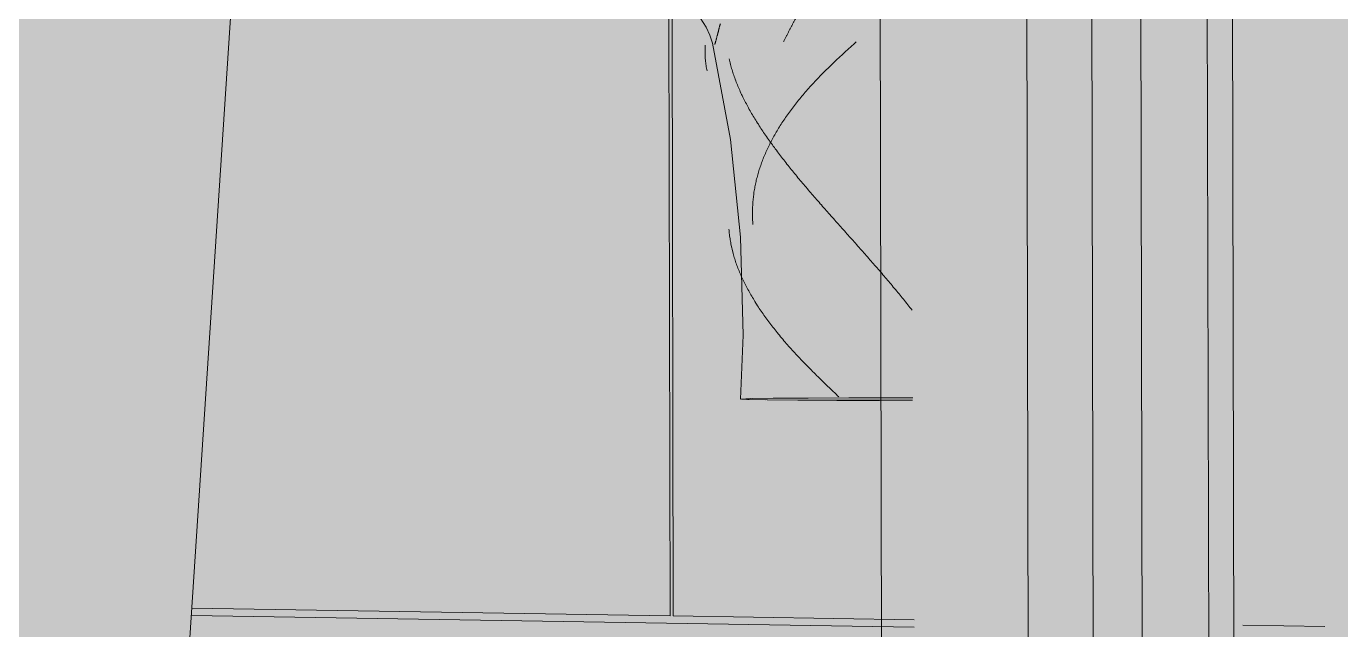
# Model space of a CAD drawing. Header units: inches. Extents: x 30764 to 30770, y -4780 to 4478.
# Drawn here: x 30764.2604 to 30764.2728, y -165.00553 to -164.99984 of the extents above; entities that cross this region are included whole.
import ezdxf

# ---------------------------------------------------------------- set-up
doc = ezdxf.new("R2010")
doc.units = ezdxf.units.IN
doc.header["$MEASUREMENT"] = 0
for name, color, linetype, lineweight in [('A-GLAZ-CURT', 52, 'Continuous', 9), ('A-GLAZ-CWMG', 51, 'Continuous', 9), ('A-WALL-PATT', 111, 'Continuous', 13), ('L-SITE-WALL', 31, 'Continuous', 13), ('Q-SPCQ', 91, 'Continuous', 9), ('S-BEAM', 12, 'Continuous', 9), ('S-COLS', 52, 'Continuous', 9)]:
    doc.layers.add(name, color=color, linetype=linetype, lineweight=lineweight)

# ---------------------------------------------------------------- blocks, each defined once
blk = doc.blocks.new('FP_2-Entrance - Clinic')
at = {"layer": 'A-WALL-PATT', "lineweight": 9}
for p, q in [((30764.266464, -164.999771), (30764.266476, -165.0054)), ((30764.266495, -164.999772), (30764.266507, -165.005401)), ((30764.266476, -165.0054), (30764.261967, -165.005328)), ((30764.268779, -165.005505), (30764.261963, -165.005396)), ((30764.268779, -165.005437), (30764.266507, -165.005401)), ((30764.272653, -165.0055), (30764.271878, -165.005487))]:
    blk.add_line(p, q, dxfattribs=at)
blk = doc.blocks.new('FP_4-Entrance - Clinic')
at = {"layer": 'Q-SPCQ'}
for p, q in [((30764.266808, -165.000021), (30764.266807, -165.000034)), ((30764.266807, -165.000034), (30764.266807, -165.000047)), ((30764.266807, -165.000047), (30764.266806, -165.00006)), ((30764.266806, -165.00006), (30764.266806, -165.000072)), ((30764.266806, -165.000072), (30764.266806, -165.000085)), ((30764.266806, -165.000085), (30764.266806, -165.000098)), ((30764.266806, -165.000098), (30764.266807, -165.000111)), ((30764.266807, -165.000111), (30764.266807, -165.000124)), ((30764.266807, -165.000124), (30764.266808, -165.000136)), ((30764.266808, -165.000136), (30764.266809, -165.000149)), ((30764.266809, -165.000149), (30764.26681, -165.000162)), ((30764.26681, -165.000162), (30764.266811, -165.000175)), ((30764.266811, -165.000175), (30764.266813, -165.000188)), ((30764.266813, -165.000188), (30764.266815, -165.0002)), ((30764.266815, -165.0002), (30764.266816, -165.000213)), ((30764.266816, -165.000213), (30764.266818, -165.000226)), ((30764.266818, -165.000226), (30764.26682, -165.000239)), ((30764.26682, -165.000239), (30764.266823, -165.000252)), ((30764.266823, -165.000252), (30764.266825, -165.000264)), ((30764.267032, -165.001757), (30764.267033, -165.00177)), ((30764.267033, -165.00177), (30764.267034, -165.001782)), ((30764.267034, -165.001782), (30764.267035, -165.001795)), ((30764.267035, -165.001795), (30764.267037, -165.001807)), ((30764.267037, -165.001807), (30764.267038, -165.00182)), ((30764.267038, -165.00182), (30764.26704, -165.001833)), ((30764.26704, -165.001833), (30764.267042, -165.001845)), ((30764.267042, -165.001845), (30764.267044, -165.001858)), ((30764.267044, -165.001858), (30764.267046, -165.00187)), ((30764.267046, -165.00187), (30764.267048, -165.001883)), ((30764.267048, -165.001883), (30764.267051, -165.001896)), ((30764.267051, -165.001896), (30764.267053, -165.001908)), ((30764.267053, -165.001908), (30764.267056, -165.001921)), ((30764.267056, -165.001921), (30764.267059, -165.001933)), ((30764.267059, -165.001933), (30764.267062, -165.001946)), ((30764.267062, -165.001946), (30764.267065, -165.001959)), ((30764.267065, -165.001959), (30764.267068, -165.001971)), ((30764.267068, -165.001971), (30764.267071, -165.001984)), ((30764.267071, -165.001984), (30764.267075, -165.001997)), ((30764.267075, -165.001997), (30764.267078, -165.002009)), ((30764.267078, -165.002009), (30764.267082, -165.002022)), ((30764.267082, -165.002022), (30764.267086, -165.002034)), ((30764.267086, -165.002034), (30764.26709, -165.002047)), ((30764.26709, -165.002047), (30764.267094, -165.00206)), ((30764.267094, -165.00206), (30764.267098, -165.002072)), ((30764.267098, -165.002072), (30764.267103, -165.002085)), ((30764.267103, -165.002085), (30764.267107, -165.002098)), ((30764.267107, -165.002098), (30764.267112, -165.00211)), ((30764.267112, -165.00211), (30764.267117, -165.002123)), ((30764.267117, -165.002123), (30764.267122, -165.002136)), ((30764.267122, -165.002136), (30764.267127, -165.002148)), ((30764.267127, -165.002148), (30764.267132, -165.002161)), ((30764.267132, -165.002161), (30764.267137, -165.002173)), ((30764.267137, -165.002173), (30764.267143, -165.002186)), ((30764.267143, -165.002186), (30764.267148, -165.002199)), ((30764.267148, -165.002199), (30764.267154, -165.002211)), ((30764.267154, -165.002211), (30764.26716, -165.002224)), ((30764.26716, -165.002224), (30764.267166, -165.002237)), ((30764.267166, -165.002237), (30764.267172, -165.002249)), ((30764.267172, -165.002249), (30764.267178, -165.002262)), ((30764.267178, -165.002262), (30764.267184, -165.002275)), ((30764.267184, -165.002275), (30764.267191, -165.002287)), ((30764.267191, -165.002287), (30764.267197, -165.0023)), ((30764.267197, -165.0023), (30764.267204, -165.002313)), ((30764.267204, -165.002313), (30764.267211, -165.002325)), ((30764.267211, -165.002325), (30764.267218, -165.002338)), ((30764.267218, -165.002338), (30764.267225, -165.002351)), ((30764.267225, -165.002351), (30764.267232, -165.002363)), ((30764.267232, -165.002363), (30764.267239, -165.002376)), ((30764.267239, -165.002376), (30764.267247, -165.002388)), ((30764.267247, -165.002388), (30764.267254, -165.002401)), ((30764.267254, -165.002401), (30764.267262, -165.002414)), ((30764.267262, -165.002414), (30764.267269, -165.002426)), ((30764.267269, -165.002426), (30764.267277, -165.002439)), ((30764.267277, -165.002439), (30764.267285, -165.002452)), ((30764.267285, -165.002452), (30764.267293, -165.002464)), ((30764.267293, -165.002464), (30764.267301, -165.002477)), ((30764.267301, -165.002477), (30764.26731, -165.00249)), ((30764.26731, -165.00249), (30764.267318, -165.002503)), ((30764.267318, -165.002503), (30764.267327, -165.002515)), ((30764.267327, -165.002515), (30764.267335, -165.002528)), ((30764.267335, -165.002528), (30764.267344, -165.002541)), ((30764.267344, -165.002541), (30764.267353, -165.002553)), ((30764.267353, -165.002553), (30764.267362, -165.002566)), ((30764.267362, -165.002566), (30764.267371, -165.002579)), ((30764.267371, -165.002579), (30764.26738, -165.002591)), ((30764.26738, -165.002591), (30764.267389, -165.002604)), ((30764.267389, -165.002604), (30764.267399, -165.002617)), ((30764.267399, -165.002617), (30764.267408, -165.002629)), ((30764.267408, -165.002629), (30764.267418, -165.002642)), ((30764.267418, -165.002642), (30764.267427, -165.002655)), ((30764.267427, -165.002655), (30764.267437, -165.002667)), ((30764.267437, -165.002667), (30764.267447, -165.00268)), ((30764.267447, -165.00268), (30764.267457, -165.002693)), ((30764.267457, -165.002693), (30764.267467, -165.002705)), ((30764.267467, -165.002705), (30764.267477, -165.002718)), ((30764.267477, -165.002718), (30764.267488, -165.002731)), ((30764.267488, -165.002731), (30764.267498, -165.002744)), ((30764.267498, -165.002744), (30764.267508, -165.002756)), ((30764.267508, -165.002756), (30764.267519, -165.002769)), ((30764.267519, -165.002769), (30764.26753, -165.002782)), ((30764.26753, -165.002782), (30764.26754, -165.002794)), ((30764.26754, -165.002794), (30764.267551, -165.002807)), ((30764.267551, -165.002807), (30764.267562, -165.00282)), ((30764.267562, -165.00282), (30764.267573, -165.002832)), ((30764.267573, -165.002832), (30764.267584, -165.002845)), ((30764.267584, -165.002845), (30764.267595, -165.002858)), ((30764.267595, -165.002858), (30764.267606, -165.002871)), ((30764.267606, -165.002871), (30764.267618, -165.002883)), ((30764.267618, -165.002883), (30764.267629, -165.002896)), ((30764.267629, -165.002896), (30764.267641, -165.002909)), ((30764.267641, -165.002909), (30764.267652, -165.002921)), ((30764.267652, -165.002921), (30764.267664, -165.002934)), ((30764.267664, -165.002934), (30764.267676, -165.002947)), ((30764.267676, -165.002947), (30764.267687, -165.002959)), ((30764.267687, -165.002959), (30764.267699, -165.002972)), ((30764.267699, -165.002972), (30764.267711, -165.002985)), ((30764.267711, -165.002985), (30764.267723, -165.002998)), ((30764.267723, -165.002998), (30764.267736, -165.00301))]:
    blk.add_line(p, q, dxfattribs=at)
blk.add_polyline3d([(30764.266876, -165.000002, 0), (30764.267045, -165.000911, 0), (30764.267142, -165.001831, 0), (30764.267166, -165.002755, 0), (30764.267142, -165.003358, 0)], dxfattribs=at)
blk = doc.blocks.new('FP_5-Entrance - Clinic')
at = {"layer": 'Q-SPCQ'}
for p, q in [((30764.267736, -165.00301), (30764.267748, -165.003023)), ((30764.267748, -165.003023), (30764.26776, -165.003035)), ((30764.26776, -165.003035), (30764.267772, -165.003048)), ((30764.267772, -165.003048), (30764.267784, -165.003061)), ((30764.267784, -165.003061), (30764.267797, -165.003073)), ((30764.267797, -165.003073), (30764.267809, -165.003086)), ((30764.267809, -165.003086), (30764.267821, -165.003098)), ((30764.267821, -165.003098), (30764.267834, -165.003111)), ((30764.267834, -165.003111), (30764.267847, -165.003123)), ((30764.267847, -165.003123), (30764.267859, -165.003136)), ((30764.267859, -165.003136), (30764.267872, -165.003149)), ((30764.267872, -165.003149), (30764.267885, -165.003161)), ((30764.267885, -165.003161), (30764.267898, -165.003174)), ((30764.267898, -165.003174), (30764.26791, -165.003186)), ((30764.26791, -165.003186), (30764.267923, -165.003199)), ((30764.267923, -165.003199), (30764.267936, -165.003211)), ((30764.267936, -165.003211), (30764.267949, -165.003224)), ((30764.267949, -165.003224), (30764.267963, -165.003237)), ((30764.267963, -165.003237), (30764.267976, -165.003249)), ((30764.267976, -165.003249), (30764.267989, -165.003262)), ((30764.267989, -165.003262), (30764.268002, -165.003274)), ((30764.268002, -165.003274), (30764.268016, -165.003287)), ((30764.268016, -165.003287), (30764.268029, -165.003299)), ((30764.268029, -165.003299), (30764.268042, -165.003312)), ((30764.268042, -165.003312), (30764.268056, -165.003325)), ((30764.268056, -165.003325), (30764.268069, -165.003337))]:
    blk.add_line(p, q, dxfattribs=at)
blk = doc.blocks.new('FP_6-Entrance - Clinic')
at = {"layer": 'Q-SPCQ'}
for p, q in [((30764.268191, -165.000029), (30764.268177, -165.000041)), ((30764.268205, -165.000016), (30764.268191, -165.000029)), ((30764.268219, -165.000004), (30764.268205, -165.000016)), ((30764.268233, -164.999991), (30764.268219, -165.000004)), ((30764.267035, -165.000152), (30764.267037, -165.000165)), ((30764.268054, -165.000153), (30764.268041, -165.000166)), ((30764.268068, -165.000141), (30764.268054, -165.000153)), ((30764.268081, -165.000128), (30764.268068, -165.000141)), ((30764.268095, -165.000116), (30764.268081, -165.000128)), ((30764.268108, -165.000103), (30764.268095, -165.000116)), ((30764.268122, -165.000091), (30764.268108, -165.000103)), ((30764.268135, -165.000078), (30764.268122, -165.000091)), ((30764.268149, -165.000066), (30764.268135, -165.000078)), ((30764.268163, -165.000053), (30764.268149, -165.000066)), ((30764.268177, -165.000041), (30764.268163, -165.000053)), ((30764.267037, -165.000165), (30764.26704, -165.000177)), ((30764.26704, -165.000177), (30764.267044, -165.00019)), ((30764.267044, -165.00019), (30764.267047, -165.000203)), ((30764.267047, -165.000203), (30764.26705, -165.000216)), ((30764.26705, -165.000216), (30764.267054, -165.000229)), ((30764.267054, -165.000229), (30764.267057, -165.000242)), ((30764.267057, -165.000242), (30764.267061, -165.000254)), ((30764.267061, -165.000254), (30764.267065, -165.000267)), ((30764.267065, -165.000267), (30764.267069, -165.00028)), ((30764.267069, -165.00028), (30764.267073, -165.000293)), ((30764.267926, -165.000278), (30764.267914, -165.00029)), ((30764.267939, -165.000265), (30764.267926, -165.000278)), ((30764.267951, -165.000253), (30764.267939, -165.000265)), ((30764.267964, -165.000241), (30764.267951, -165.000253)), ((30764.267976, -165.000228), (30764.267964, -165.000241)), ((30764.267989, -165.000216), (30764.267976, -165.000228)), ((30764.268002, -165.000203), (30764.267989, -165.000216)), ((30764.268015, -165.000191), (30764.268002, -165.000203)), ((30764.268028, -165.000178), (30764.268015, -165.000191)), ((30764.268041, -165.000166), (30764.268028, -165.000178)), ((30764.267073, -165.000293), (30764.267078, -165.000306)), ((30764.267078, -165.000306), (30764.267082, -165.000319)), ((30764.267082, -165.000319), (30764.267087, -165.000331)), ((30764.267087, -165.000331), (30764.267091, -165.000344)), ((30764.267091, -165.000344), (30764.267096, -165.000357)), ((30764.267096, -165.000357), (30764.267101, -165.00037)), ((30764.267101, -165.00037), (30764.267106, -165.000383)), ((30764.267106, -165.000383), (30764.267111, -165.000396)), ((30764.267111, -165.000396), (30764.267116, -165.000408)), ((30764.267116, -165.000408), (30764.267122, -165.000421)), ((30764.267808, -165.000403), (30764.267796, -165.000415)), ((30764.267819, -165.00039), (30764.267808, -165.000403)), ((30764.267831, -165.000378), (30764.267819, -165.00039)), ((30764.267842, -165.000365), (30764.267831, -165.000378)), ((30764.267854, -165.000353), (30764.267842, -165.000365)), ((30764.267866, -165.00034), (30764.267854, -165.000353)), ((30764.267878, -165.000328), (30764.267866, -165.00034)), ((30764.26789, -165.000315), (30764.267878, -165.000328)), ((30764.267902, -165.000303), (30764.26789, -165.000315)), ((30764.267914, -165.00029), (30764.267902, -165.000303)), ((30764.267122, -165.000421), (30764.267127, -165.000434)), ((30764.267127, -165.000434), (30764.267133, -165.000447)), ((30764.267133, -165.000447), (30764.267139, -165.00046)), ((30764.267139, -165.00046), (30764.267145, -165.000473)), ((30764.267145, -165.000473), (30764.267151, -165.000486)), ((30764.267151, -165.000486), (30764.267157, -165.000498)), ((30764.267157, -165.000498), (30764.267163, -165.000511)), ((30764.267163, -165.000511), (30764.267169, -165.000524)), ((30764.267169, -165.000524), (30764.267176, -165.000537)), ((30764.267699, -165.000528), (30764.267689, -165.00054)), ((30764.26771, -165.000515), (30764.267699, -165.000528)), ((30764.26772, -165.000503), (30764.26771, -165.000515)), ((30764.267731, -165.00049), (30764.26772, -165.000503)), ((30764.267741, -165.000478), (30764.267731, -165.00049)), ((30764.267752, -165.000465), (30764.267741, -165.000478)), ((30764.267763, -165.000453), (30764.267752, -165.000465)), ((30764.267774, -165.00044), (30764.267763, -165.000453)), ((30764.267785, -165.000428), (30764.267774, -165.00044)), ((30764.267796, -165.000415), (30764.267785, -165.000428)), ((30764.267176, -165.000537), (30764.267182, -165.00055)), ((30764.267182, -165.00055), (30764.267189, -165.000563)), ((30764.267189, -165.000563), (30764.267196, -165.000576)), ((30764.267196, -165.000576), (30764.267203, -165.000588)), ((30764.267203, -165.000588), (30764.267209, -165.000601)), ((30764.267209, -165.000601), (30764.267217, -165.000614)), ((30764.267217, -165.000614), (30764.267224, -165.000627)), ((30764.267224, -165.000627), (30764.267231, -165.00064)), ((30764.267231, -165.00064), (30764.267238, -165.000653)), ((30764.267238, -165.000653), (30764.267246, -165.000666)), ((30764.267602, -165.000653), (30764.267593, -165.000666)), ((30764.267611, -165.000641), (30764.267602, -165.000653)), ((30764.267621, -165.000628), (30764.267611, -165.000641)), ((30764.26763, -165.000616), (30764.267621, -165.000628)), ((30764.26764, -165.000603), (30764.26763, -165.000616)), ((30764.267649, -165.000591), (30764.26764, -165.000603)), ((30764.267659, -165.000578), (30764.267649, -165.000591)), ((30764.267669, -165.000566), (30764.267659, -165.000578)), ((30764.267679, -165.000553), (30764.267669, -165.000566)), ((30764.267689, -165.00054), (30764.267679, -165.000553)), ((30764.267246, -165.000666), (30764.267253, -165.000678)), ((30764.267253, -165.000678), (30764.267261, -165.000691)), ((30764.267261, -165.000691), (30764.267269, -165.000704)), ((30764.267269, -165.000704), (30764.267276, -165.000717)), ((30764.267276, -165.000717), (30764.267284, -165.00073)), ((30764.267284, -165.00073), (30764.267292, -165.000743)), ((30764.267292, -165.000743), (30764.2673, -165.000756)), ((30764.2673, -165.000756), (30764.267309, -165.000768)), ((30764.267309, -165.000768), (30764.267317, -165.000781)), ((30764.267317, -165.000781), (30764.267325, -165.000794)), ((30764.267516, -165.000779), (30764.267508, -165.000791)), ((30764.267524, -165.000766), (30764.267516, -165.000779)), ((30764.267532, -165.000753), (30764.267524, -165.000766)), ((30764.267541, -165.000741), (30764.267532, -165.000753)), ((30764.267549, -165.000728), (30764.267541, -165.000741)), ((30764.267558, -165.000716), (30764.267549, -165.000728)), ((30764.267566, -165.000703), (30764.267558, -165.000716)), ((30764.267575, -165.000691), (30764.267566, -165.000703)), ((30764.267584, -165.000678), (30764.267575, -165.000691)), ((30764.267593, -165.000666), (30764.267584, -165.000678)), ((30764.267325, -165.000794), (30764.267334, -165.000807)), ((30764.267334, -165.000807), (30764.267342, -165.00082)), ((30764.267342, -165.00082), (30764.267351, -165.000833)), ((30764.267351, -165.000833), (30764.267359, -165.000846)), ((30764.267359, -165.000846), (30764.267368, -165.000859)), ((30764.267368, -165.000859), (30764.267377, -165.000871)), ((30764.267377, -165.000871), (30764.267386, -165.000884)), ((30764.267386, -165.000884), (30764.267395, -165.000897)), ((30764.267395, -165.000897), (30764.267404, -165.00091)), ((30764.267442, -165.000904), (30764.267435, -165.000917)), ((30764.267449, -165.000891), (30764.267442, -165.000904)), ((30764.267456, -165.000879), (30764.267449, -165.000891)), ((30764.267463, -165.000866), (30764.267456, -165.000879)), ((30764.26747, -165.000854), (30764.267463, -165.000866)), ((30764.267478, -165.000841), (30764.26747, -165.000854)), ((30764.267485, -165.000829), (30764.267478, -165.000841)), ((30764.267493, -165.000816), (30764.267485, -165.000829)), ((30764.2675, -165.000804), (30764.267493, -165.000816)), ((30764.267508, -165.000791), (30764.2675, -165.000804)), ((30764.26738, -165.00103), (30764.267375, -165.001042)), ((30764.267386, -165.001017), (30764.26738, -165.00103)), ((30764.267392, -165.001005), (30764.267386, -165.001017)), ((30764.267398, -165.000992), (30764.267392, -165.001005)), ((30764.267404, -165.000979), (30764.267398, -165.000992)), ((30764.267404, -165.00091), (30764.267413, -165.000923)), ((30764.26741, -165.000967), (30764.267404, -165.000979)), ((30764.267416, -165.000954), (30764.26741, -165.000967)), ((30764.267413, -165.000923), (30764.267422, -165.000936)), ((30764.267422, -165.000942), (30764.267416, -165.000954)), ((30764.267429, -165.000929), (30764.267422, -165.000942)), ((30764.267422, -165.000936), (30764.267432, -165.000949)), ((30764.267435, -165.000917), (30764.267429, -165.000929)), ((30764.267432, -165.000949), (30764.267441, -165.000962)), ((30764.267441, -165.000962), (30764.26745, -165.000974)), ((30764.26745, -165.000974), (30764.26746, -165.000987)), ((30764.26746, -165.000987), (30764.267469, -165.001)), ((30764.267469, -165.001), (30764.267479, -165.001013)), ((30764.267479, -165.001013), (30764.267489, -165.001026)), ((30764.267489, -165.001026), (30764.267499, -165.001039)), ((30764.267331, -165.001155), (30764.267326, -165.001168)), ((30764.267335, -165.001143), (30764.267331, -165.001155)), ((30764.26734, -165.00113), (30764.267335, -165.001143)), ((30764.267344, -165.001118), (30764.26734, -165.00113)), ((30764.267349, -165.001105), (30764.267344, -165.001118)), ((30764.267354, -165.001093), (30764.267349, -165.001105)), ((30764.267359, -165.00108), (30764.267354, -165.001093)), ((30764.267364, -165.001067), (30764.267359, -165.00108)), ((30764.267369, -165.001055), (30764.267364, -165.001067)), ((30764.267375, -165.001042), (30764.267369, -165.001055)), ((30764.267499, -165.001039), (30764.267508, -165.001052)), ((30764.267508, -165.001052), (30764.267518, -165.001065)), ((30764.267518, -165.001065), (30764.267528, -165.001078)), ((30764.267528, -165.001078), (30764.267538, -165.00109)), ((30764.267538, -165.00109), (30764.267548, -165.001103)), ((30764.267548, -165.001103), (30764.267558, -165.001116)), ((30764.267558, -165.001116), (30764.267568, -165.001129)), ((30764.267568, -165.001129), (30764.267579, -165.001142)), ((30764.267579, -165.001142), (30764.267589, -165.001155)), ((30764.267589, -165.001155), (30764.267599, -165.001168)), ((30764.267297, -165.001269), (30764.267293, -165.001281)), ((30764.2673, -165.001256), (30764.267297, -165.001269)), ((30764.267303, -165.001244), (30764.2673, -165.001256)), ((30764.267307, -165.001231), (30764.267303, -165.001244)), ((30764.267311, -165.001218), (30764.267307, -165.001231)), ((30764.267314, -165.001206), (30764.267311, -165.001218)), ((30764.267318, -165.001193), (30764.267314, -165.001206)), ((30764.267322, -165.001181), (30764.267318, -165.001193)), ((30764.267326, -165.001168), (30764.267322, -165.001181)), ((30764.267599, -165.001168), (30764.267609, -165.001181)), ((30764.267609, -165.001181), (30764.26762, -165.001193)), ((30764.26762, -165.001193), (30764.26763, -165.001206)), ((30764.26763, -165.001206), (30764.267641, -165.001219)), ((30764.267641, -165.001219), (30764.267651, -165.001232)), ((30764.267651, -165.001232), (30764.267662, -165.001245)), ((30764.267662, -165.001245), (30764.267673, -165.001258)), ((30764.267673, -165.001258), (30764.267683, -165.001271)), ((30764.267683, -165.001271), (30764.267694, -165.001284)), ((30764.26727, -165.001395), (30764.267268, -165.001407)), ((30764.267272, -165.001382), (30764.26727, -165.001395)), ((30764.267275, -165.00137), (30764.267272, -165.001382)), ((30764.267277, -165.001357), (30764.267275, -165.00137)), ((30764.267279, -165.001344), (30764.267277, -165.001357)), ((30764.267282, -165.001332), (30764.267279, -165.001344)), ((30764.267285, -165.001319), (30764.267282, -165.001332)), ((30764.267287, -165.001307), (30764.267285, -165.001319)), ((30764.26729, -165.001294), (30764.267287, -165.001307)), ((30764.267293, -165.001281), (30764.26729, -165.001294)), ((30764.267694, -165.001284), (30764.267705, -165.001297)), ((30764.267705, -165.001297), (30764.267716, -165.001309)), ((30764.267716, -165.001309), (30764.267726, -165.001322)), ((30764.267726, -165.001322), (30764.267737, -165.001335)), ((30764.267737, -165.001335), (30764.267748, -165.001348)), ((30764.267748, -165.001348), (30764.267759, -165.001361)), ((30764.267759, -165.001361), (30764.26777, -165.001374)), ((30764.26777, -165.001374), (30764.267781, -165.001387)), ((30764.267781, -165.001387), (30764.267792, -165.0014)), ((30764.267792, -165.0014), (30764.267803, -165.001413)), ((30764.267257, -165.001508), (30764.267256, -165.001521)), ((30764.267256, -165.001521), (30764.267256, -165.001534)), ((30764.267258, -165.001496), (30764.267257, -165.001508)), ((30764.267259, -165.001483), (30764.267258, -165.001496)), ((30764.26726, -165.001471), (30764.267259, -165.001483)), ((30764.267262, -165.001458), (30764.26726, -165.001471)), ((30764.267263, -165.001445), (30764.267262, -165.001458)), ((30764.267265, -165.001433), (30764.267263, -165.001445)), ((30764.267267, -165.00142), (30764.267265, -165.001433)), ((30764.267268, -165.001407), (30764.267267, -165.00142)), ((30764.267803, -165.001413), (30764.267814, -165.001425)), ((30764.267814, -165.001425), (30764.267825, -165.001438)), ((30764.267825, -165.001438), (30764.267837, -165.001451)), ((30764.267837, -165.001451), (30764.267848, -165.001464)), ((30764.267848, -165.001464), (30764.267859, -165.001477)), ((30764.267859, -165.001477), (30764.26787, -165.00149)), ((30764.26787, -165.00149), (30764.267882, -165.001503)), ((30764.267882, -165.001503), (30764.267893, -165.001516)), ((30764.267893, -165.001516), (30764.267904, -165.001528)), ((30764.267255, -165.001546), (30764.267254, -165.001559)), ((30764.267254, -165.001559), (30764.267254, -165.001572)), ((30764.267254, -165.001572), (30764.267254, -165.001584)), ((30764.267254, -165.001584), (30764.267254, -165.001597)), ((30764.267254, -165.001597), (30764.267254, -165.00161)), ((30764.267254, -165.00161), (30764.267254, -165.001622)), ((30764.267254, -165.001622), (30764.267254, -165.001635)), ((30764.267254, -165.001635), (30764.267254, -165.001647)), ((30764.267254, -165.001647), (30764.267255, -165.00166)), ((30764.267256, -165.001534), (30764.267255, -165.001546)), ((30764.267904, -165.001528), (30764.267915, -165.001541)), ((30764.267915, -165.001541), (30764.267927, -165.001554)), ((30764.267927, -165.001554), (30764.267938, -165.001567)), ((30764.267938, -165.001567), (30764.267949, -165.00158)), ((30764.267949, -165.00158), (30764.267961, -165.001593)), ((30764.267961, -165.001593), (30764.267972, -165.001606)), ((30764.267972, -165.001606), (30764.267984, -165.001619)), ((30764.267984, -165.001619), (30764.267995, -165.001632)), ((30764.267995, -165.001632), (30764.268006, -165.001644)), ((30764.268006, -165.001644), (30764.268018, -165.001657)), ((30764.267255, -165.00166), (30764.267255, -165.001673)), ((30764.267255, -165.001673), (30764.267256, -165.001685)), ((30764.267256, -165.001685), (30764.267257, -165.001698)), ((30764.267257, -165.001698), (30764.267257, -165.001711)), ((30764.268018, -165.001657), (30764.268029, -165.00167)), ((30764.268029, -165.00167), (30764.268041, -165.001683)), ((30764.268041, -165.001683), (30764.268052, -165.001696)), ((30764.268052, -165.001696), (30764.268064, -165.001709)), ((30764.268064, -165.001709), (30764.268075, -165.001722)), ((30764.268075, -165.001722), (30764.268087, -165.001735)), ((30764.268087, -165.001735), (30764.268098, -165.001747)), ((30764.268098, -165.001747), (30764.26811, -165.00176)), ((30764.26811, -165.00176), (30764.268121, -165.001773)), ((30764.268121, -165.001773), (30764.268133, -165.001786)), ((30764.268133, -165.001786), (30764.268144, -165.001799)), ((30764.268144, -165.001799), (30764.268156, -165.001812)), ((30764.268156, -165.001812), (30764.268167, -165.001825)), ((30764.268167, -165.001825), (30764.268179, -165.001838)), ((30764.268179, -165.001838), (30764.26819, -165.00185)), ((30764.26819, -165.00185), (30764.268202, -165.001863)), ((30764.268202, -165.001863), (30764.268213, -165.001876)), ((30764.268213, -165.001876), (30764.268225, -165.001889)), ((30764.268225, -165.001889), (30764.268236, -165.001902)), ((30764.268236, -165.001902), (30764.268248, -165.001915)), ((30764.268248, -165.001915), (30764.268259, -165.001928)), ((30764.268259, -165.001928), (30764.26827, -165.001941)), ((30764.26827, -165.001941), (30764.268282, -165.001953)), ((30764.268282, -165.001953), (30764.268293, -165.001966)), ((30764.268293, -165.001966), (30764.268305, -165.001979)), ((30764.268305, -165.001979), (30764.268316, -165.001992)), ((30764.268316, -165.001992), (30764.268327, -165.002005)), ((30764.268327, -165.002005), (30764.268339, -165.002018)), ((30764.268339, -165.002018), (30764.26835, -165.002031)), ((30764.26835, -165.002031), (30764.268361, -165.002044)), ((30764.268361, -165.002044), (30764.268373, -165.002056)), ((30764.268373, -165.002056), (30764.268384, -165.002069)), ((30764.268384, -165.002069), (30764.268395, -165.002082)), ((30764.268395, -165.002082), (30764.268406, -165.002095)), ((30764.268406, -165.002095), (30764.268418, -165.002108)), ((30764.268418, -165.002108), (30764.268429, -165.002121)), ((30764.268429, -165.002121), (30764.26844, -165.002134)), ((30764.26844, -165.002134), (30764.268451, -165.002146)), ((30764.268451, -165.002146), (30764.268462, -165.002159)), ((30764.268462, -165.002159), (30764.268473, -165.002172)), ((30764.268473, -165.002172), (30764.268484, -165.002185)), ((30764.268484, -165.002185), (30764.268495, -165.002198)), ((30764.268495, -165.002198), (30764.268506, -165.002211)), ((30764.268506, -165.002211), (30764.268517, -165.002224)), ((30764.268517, -165.002224), (30764.268528, -165.002236)), ((30764.268528, -165.002236), (30764.268539, -165.002249)), ((30764.268539, -165.002249), (30764.26855, -165.002262)), ((30764.26855, -165.002262), (30764.268561, -165.002275)), ((30764.268561, -165.002275), (30764.268572, -165.002288)), ((30764.268572, -165.002288), (30764.268582, -165.002301)), ((30764.268582, -165.002301), (30764.268593, -165.002314)), ((30764.268593, -165.002314), (30764.268604, -165.002326)), ((30764.268604, -165.002326), (30764.268614, -165.002339)), ((30764.268614, -165.002339), (30764.268625, -165.002352)), ((30764.268625, -165.002352), (30764.268636, -165.002365)), ((30764.268636, -165.002365), (30764.268646, -165.002378)), ((30764.268646, -165.002378), (30764.268657, -165.002391)), ((30764.268657, -165.002391), (30764.268667, -165.002404)), ((30764.268667, -165.002404), (30764.268677, -165.002416)), ((30764.268677, -165.002416), (30764.268688, -165.002429)), ((30764.268688, -165.002429), (30764.268698, -165.002442)), ((30764.268698, -165.002442), (30764.268708, -165.002455)), ((30764.268708, -165.002455), (30764.268719, -165.002468)), ((30764.268719, -165.002468), (30764.268729, -165.002481)), ((30764.268729, -165.002481), (30764.268739, -165.002494)), ((30764.268739, -165.002494), (30764.268749, -165.002506)), ((30764.268749, -165.002506), (30764.268759, -165.002519))]:
    blk.add_line(p, q, dxfattribs=at)
blk = doc.blocks.new('FP_7-Entrance - Clinic')
at = {"layer": 'Q-SPCQ'}
for p, q in [((30764.26765, -164.999791), (30764.267647, -164.999796)), ((30764.267653, -164.999785), (30764.26765, -164.999791)), ((30764.267656, -164.99978), (30764.267653, -164.999785)), ((30764.267659, -164.999775), (30764.267656, -164.99978)), ((30764.267662, -164.99977), (30764.267659, -164.999775)), ((30764.267665, -164.999765), (30764.267662, -164.99977)), ((30764.267668, -164.999759), (30764.267665, -164.999765)), ((30764.267671, -164.999754), (30764.267668, -164.999759)), ((30764.267674, -164.999749), (30764.267671, -164.999754)), ((30764.267677, -164.999744), (30764.267674, -164.999749)), ((30764.26768, -164.999739), (30764.267677, -164.999744)), ((30764.267683, -164.999734), (30764.26768, -164.999739)), ((30764.267686, -164.99973), (30764.267683, -164.999734)), ((30764.267689, -164.999725), (30764.267686, -164.99973)), ((30764.267692, -164.99972), (30764.267689, -164.999725)), ((30764.267695, -164.999715), (30764.267692, -164.99972)), ((30764.267698, -164.99971), (30764.267695, -164.999715)), ((30764.267702, -164.999705), (30764.267698, -164.99971)), ((30764.267586, -164.999912), (30764.267583, -164.999918)), ((30764.267589, -164.999906), (30764.267586, -164.999912)), ((30764.267592, -164.999901), (30764.267589, -164.999906)), ((30764.267595, -164.999895), (30764.267592, -164.999901)), ((30764.267598, -164.999889), (30764.267595, -164.999895)), ((30764.2676, -164.999884), (30764.267598, -164.999889)), ((30764.267603, -164.999878), (30764.2676, -164.999884)), ((30764.267606, -164.999872), (30764.267603, -164.999878)), ((30764.267609, -164.999867), (30764.267606, -164.999872)), ((30764.267612, -164.999861), (30764.267609, -164.999867)), ((30764.267615, -164.999856), (30764.267612, -164.999861)), ((30764.267618, -164.99985), (30764.267615, -164.999856)), ((30764.267621, -164.999844), (30764.267618, -164.99985)), ((30764.267624, -164.999839), (30764.267621, -164.999844)), ((30764.267627, -164.999833), (30764.267624, -164.999839)), ((30764.26763, -164.999828), (30764.267627, -164.999833)), ((30764.267632, -164.999823), (30764.26763, -164.999828)), ((30764.267635, -164.999817), (30764.267632, -164.999823)), ((30764.267638, -164.999812), (30764.267635, -164.999817)), ((30764.267641, -164.999806), (30764.267638, -164.999812)), ((30764.267644, -164.999801), (30764.267641, -164.999806)), ((30764.267647, -164.999796), (30764.267644, -164.999801)), ((30764.26755, -164.999983), (30764.267547, -164.999989)), ((30764.267553, -164.999977), (30764.26755, -164.999983)), ((30764.267556, -164.999971), (30764.267553, -164.999977)), ((30764.267559, -164.999965), (30764.267556, -164.999971)), ((30764.267562, -164.999959), (30764.267559, -164.999965)), ((30764.267565, -164.999953), (30764.267562, -164.999959)), ((30764.267568, -164.999947), (30764.267565, -164.999953)), ((30764.267571, -164.999941), (30764.267568, -164.999947)), ((30764.267574, -164.999935), (30764.267571, -164.999941)), ((30764.267577, -164.99993), (30764.267574, -164.999935)), ((30764.26758, -164.999924), (30764.267577, -164.99993)), ((30764.267583, -164.999918), (30764.26758, -164.999924))]:
    blk.add_line(p, q, dxfattribs=at)
blk = doc.blocks.new('FP_11-Entrance - Clinic')
at = {"layer": 'Q-SPCQ'}
for p, q in [((30764.266926, -164.999915), (30764.266925, -164.999919)), ((30764.266927, -164.999911), (30764.266926, -164.999915)), ((30764.266928, -164.999907), (30764.266927, -164.999911)), ((30764.266929, -164.999903), (30764.266928, -164.999907)), ((30764.26693, -164.9999), (30764.266929, -164.999903)), ((30764.266931, -164.999896), (30764.26693, -164.9999)), ((30764.266932, -164.999892), (30764.266931, -164.999896)), ((30764.266933, -164.999888), (30764.266932, -164.999892)), ((30764.266934, -164.999884), (30764.266933, -164.999888)), ((30764.266935, -164.999877), (30764.266934, -164.999881)), ((30764.266934, -164.999881), (30764.266934, -164.999884)), ((30764.266936, -164.999873), (30764.266935, -164.999877)), ((30764.266937, -164.999869), (30764.266936, -164.999873)), ((30764.266938, -164.999866), (30764.266937, -164.999869)), ((30764.266939, -164.999862), (30764.266938, -164.999866)), ((30764.26694, -164.999858), (30764.266939, -164.999862)), ((30764.266941, -164.999855), (30764.26694, -164.999858)), ((30764.266942, -164.999851), (30764.266941, -164.999855)), ((30764.266943, -164.999847), (30764.266942, -164.999851)), ((30764.266944, -164.999844), (30764.266943, -164.999847)), ((30764.266945, -164.99984), (30764.266944, -164.999844)), ((30764.266946, -164.999837), (30764.266945, -164.99984)), ((30764.266947, -164.999833), (30764.266946, -164.999837)), ((30764.266948, -164.99983), (30764.266947, -164.999833)), ((30764.266949, -164.999826), (30764.266948, -164.99983)), ((30764.26695, -164.999823), (30764.266949, -164.999826)), ((30764.266951, -164.99982), (30764.26695, -164.999823)), ((30764.266899, -165.000013), (30764.266898, -165.000017)), ((30764.2669, -165.000009), (30764.266899, -165.000013)), ((30764.266901, -165.000005), (30764.2669, -165.000009)), ((30764.266903, -165.000001), (30764.266901, -165.000005)), ((30764.266904, -164.999996), (30764.266903, -165.000001)), ((30764.266905, -164.999992), (30764.266904, -164.999996)), ((30764.266906, -164.999988), (30764.266905, -164.999992)), ((30764.266907, -164.999984), (30764.266906, -164.999988)), ((30764.266908, -164.99998), (30764.266907, -164.999984)), ((30764.26691, -164.999976), (30764.266908, -164.99998)), ((30764.266911, -164.999972), (30764.26691, -164.999976)), ((30764.266912, -164.999967), (30764.266911, -164.999972)), ((30764.266913, -164.999963), (30764.266912, -164.999967)), ((30764.266914, -164.999959), (30764.266913, -164.999963)), ((30764.266915, -164.999955), (30764.266914, -164.999959)), ((30764.266916, -164.999951), (30764.266915, -164.999955)), ((30764.266917, -164.999947), (30764.266916, -164.999951)), ((30764.266918, -164.999943), (30764.266917, -164.999947)), ((30764.266919, -164.999939), (30764.266918, -164.999943)), ((30764.266921, -164.999935), (30764.266919, -164.999939)), ((30764.266922, -164.999931), (30764.266921, -164.999935)), ((30764.266923, -164.999927), (30764.266922, -164.999931)), ((30764.266924, -164.999923), (30764.266923, -164.999927)), ((30764.266925, -164.999919), (30764.266924, -164.999923))]:
    blk.add_line(p, q, dxfattribs=at)
blk.add_polyline3d([(30764.266761, -164.999766, 0), (30764.266818, -164.999852, 0), (30764.266853, -164.999927, 0), (30764.266876, -165.000002, 0)], dxfattribs=at)

msp = doc.modelspace()

# ---------------------------------------------------------------- hatches: boundary and pattern name
at = {"layer": 'A-GLAZ-CURT', "transparency": 33554458}
msp.add_hatch(color=256, dxfattribs=at).paths.add_polyline_path([(30764.271992, -165.093803), (30764.271709, -164.964881), (30764.232105, -164.965837), (30764.232239, -165.092329), (30764.271705, -165.093792)], flags=0)
at = {"layer": 'A-GLAZ-CURT', "lineweight": 5, "transparency": 33554458}
h = msp.add_hatch(color=256, dxfattribs=at)
h.paths.add_polyline_path([(30764.260444, -165.055596), (30764.270575, -165.054959), (30764.27053, -165.034334), (30764.260404, -165.034235), (30764.260443, -165.05495)], flags=0)
h.paths.add_polyline_path([(30764.270521, -165.03002), (30764.270441, -164.993076), (30764.260328, -164.993203), (30764.260396, -165.029943), (30764.269256, -165.03001)], flags=0)
h.paths.add_polyline_path([(30764.259534, -164.991727), (30764.262319, -164.991692), (30764.262318, -164.991213), (30764.259533, -164.991107), (30764.259533, -164.991578)], flags=0)
h = msp.add_hatch(color=256, dxfattribs=at)
h.paths.add_polyline_path([(30764.271665, -165.054903), (30764.272437, -165.054855), (30764.272392, -165.034352), (30764.27162, -165.034344), (30764.271663, -165.05426)], flags=0)
h.paths.add_polyline_path([(30764.277413, -165.054547), (30764.281742, -165.054269), (30764.281693, -165.034442), (30764.277366, -165.0344), (30764.277413, -165.054265)], flags=0)
h.paths.add_polyline_path([(30764.281682, -165.030104), (30764.28159, -164.992959), (30764.277269, -164.993004), (30764.277356, -165.030072), (30764.280928, -165.030099)], flags=0)
h.paths.add_polyline_path([(30764.272382, -165.030034), (30764.272301, -164.993056), (30764.271529, -164.993064), (30764.27161, -165.030028), (30764.272237, -165.030033)], flags=0)
h = msp.add_hatch(color=256, dxfattribs=at)
h.paths.add_polyline_path([(30764.272425, -165.055909), (30764.272377, -165.03434), (30764.259836, -165.03423), (30764.259875, -165.055669), (30764.272222, -165.055905)], flags=0)
h.paths.add_polyline_path([(30764.272368, -165.030024), (30764.272286, -164.993027), (30764.25976, -164.993162), (30764.259828, -165.029938), (30764.272223, -165.030023)], flags=0)
at = {"layer": 'A-GLAZ-CWMG', "lineweight": 5}
msp.add_hatch(color=256, dxfattribs=at).paths.add_polyline_path([(30764.274451, -165.09412), (30764.274158, -164.964676), (30764.271705, -164.964735), (30764.271989, -165.094028)], flags=0)
h = msp.add_hatch(color=256, dxfattribs=at)
h.paths.add_polyline_path([(30764.270575, -165.05497), (30764.27053, -165.034334), (30764.268532, -165.034316), (30764.268575, -165.054933), (30764.269996, -165.054959)], flags=0)
h.paths.add_polyline_path([(30764.270521, -165.03002), (30764.270441, -164.993076), (30764.268445, -164.993097), (30764.268523, -165.030006), (30764.269257, -165.030011)], flags=0)
h = msp.add_hatch(color=256, dxfattribs=at)
h.paths.add_polyline_path([(30764.271037, -165.054979), (30764.270992, -165.034338), (30764.27053, -165.034334), (30764.270575, -165.05497)], flags=0)
h.paths.add_polyline_path([(30764.270983, -165.030023), (30764.270903, -164.993071), (30764.270441, -164.993076), (30764.270521, -165.03002), (30764.270575, -165.03002)], flags=0)
h = msp.add_hatch(color=256, dxfattribs=at)
h.paths.add_polyline_path([(30764.271037, -165.054979), (30764.271664, -165.05494), (30764.271619, -165.034344), (30764.270992, -165.034338), (30764.271033, -165.052996)], flags=0)
h.paths.add_polyline_path([(30764.27161, -165.030028), (30764.271529, -164.993064), (30764.270903, -164.993071), (30764.270983, -165.030023)], flags=0)
at = {"layer": 'S-BEAM', "lineweight": 5}
h = msp.add_hatch(color=256, dxfattribs=at)
h.paths.add_polyline_path([(30764.348679, -165.007322), (30764.348676, -165.006761), (30764.34678, -165.00673), (30764.346782, -165.007293), (30764.348622, -165.007321)], flags=0)
h.paths.add_polyline_path([(30764.301292, -165.006608), (30764.30129, -165.005999), (30764.298075, -165.005947), (30764.298077, -165.006559), (30764.301249, -165.006607)], flags=0)
h.paths.add_polyline_path([(30764.288476, -165.006415), (30764.288474, -165.005793), (30764.283045, -165.005706), (30764.283046, -165.006333), (30764.288274, -165.006412)], flags=0)
h.paths.add_polyline_path([(30764.279999, -165.006287), (30764.279998, -165.005657), (30764.277641, -165.005619), (30764.277643, -165.006252), (30764.279964, -165.006287)], flags=0)
h.paths.add_polyline_path([(30764.272654, -165.006176), (30764.272653, -165.005539), (30764.271878, -165.005526), (30764.27188, -165.006165), (30764.272562, -165.006175)], flags=0)
h.paths.add_polyline_path([(30764.268781, -165.006118), (30764.268749, -165.005476), (30764.261965, -165.005367), (30764.261922, -165.006015), (30764.268749, -165.006118)], flags=0)
at = {"layer": 'S-COLS', "lineweight": 5}
h = msp.add_hatch(color=256, dxfattribs=at)
h.paths.add_polyline_path([(30764.260665, -165.025148), (30764.260707, -165.024515), (30764.260664, -165.024515), (30764.260665, -165.025141)], flags=0)
h.paths.add_polyline_path([(30764.260728, -165.024191), (30764.260778, -165.023427), (30764.260662, -165.023427), (30764.260663, -165.024191), (30764.260723, -165.024191)], flags=0)
h.paths.add_polyline_path([(30764.260825, -165.022711), (30764.262336, -164.999667), (30764.260617, -164.999624), (30764.26066, -165.02271), (30764.260818, -165.022711)], flags=0)

# ---------------------------------------------------------------- linework, layer by layer
at = {"layer": 'A-GLAZ-CURT'}
for p, q in [((30764.269827, -164.993082), (30764.269906, -165.030016)), ((30764.270521, -165.03002), (30764.270441, -164.993076))]:
    msp.add_line(p, q, dxfattribs=at)
at = {"layer": 'A-GLAZ-CWMG'}
for p, q in [((30764.271705, -164.964735), (30764.271989, -165.094028)), ((30764.268523, -165.030006), (30764.268445, -164.993097)), ((30764.270903, -164.993071), (30764.270983, -165.030023)), ((30764.271529, -164.993064), (30764.27161, -165.030028))]:
    msp.add_line(p, q, dxfattribs=at)
at = {"layer": 'Q-SPCQ'}
for p, q in [((30764.267143, -165.003358), (30764.267144, -165.003357)), ((30764.267195, -165.003361), (30764.26715, -165.003359)), ((30764.267161, -165.003358), (30764.267162, -165.003357)), ((30764.267212, -165.003361), (30764.267161, -165.003358)), ((30764.267162, -165.003357), (30764.267223, -165.003354)), ((30764.267379, -165.003365), (30764.267206, -165.003361)), ((30764.267251, -165.003353), (30764.26745, -165.00335)), ((30764.267676, -165.003367), (30764.267391, -165.003365)), ((30764.267467, -165.003349), (30764.267744, -165.003347)), ((30764.267842, -165.003368), (30764.267685, -165.003367)), ((30764.267784, -165.003347), (30764.268163, -165.003345)), ((30764.268049, -165.003369), (30764.267863, -165.003368)), ((30764.26845, -165.003369), (30764.268052, -165.003369)), ((30764.268166, -165.003345), (30764.268564, -165.003345)), ((30764.268762, -165.003368), (30764.268452, -165.003369)), ((30764.268568, -165.003345), (30764.268761, -165.003346))]:
    msp.add_line(p, q, dxfattribs=at)
for points in [[(30764.267144, -165.003357, 0), (30764.267234, -165.003353, 0), (30764.267453, -165.003349, 0), (30764.267776, -165.003347, 0)], [(30764.268764, -165.003367, 0), (30764.26845, -165.003368, 0), (30764.268053, -165.003368, 0), (30764.267686, -165.003367, 0), (30764.267394, -165.003365, 0), (30764.267212, -165.003361, 0)], [(30764.267776, -165.003347, 0), (30764.268163, -165.003345, 0), (30764.268568, -165.003345, 0), (30764.268767, -165.003346, 0)]]:
    msp.add_polyline3d(points, dxfattribs=at)
at = {"layer": 'S-COLS'}
msp.add_line((30764.260825, -165.022711), (30764.262336, -164.999667), dxfattribs=at)

# ---------------------------------------------------------------- block references
at = {"layer": 'L-SITE-WALL', "lineweight": 9}
msp.add_blockref('FP_2-Entrance - Clinic', (0, 0), dxfattribs=at)
at = {"layer": 'Q-SPCQ'}
for name in ['FP_11-Entrance - Clinic', 'FP_7-Entrance - Clinic', 'FP_4-Entrance - Clinic', 'FP_6-Entrance - Clinic', 'FP_5-Entrance - Clinic']:
    msp.add_blockref(name, (0, 0), dxfattribs=at)

doc.saveas('drawing.dxf')
